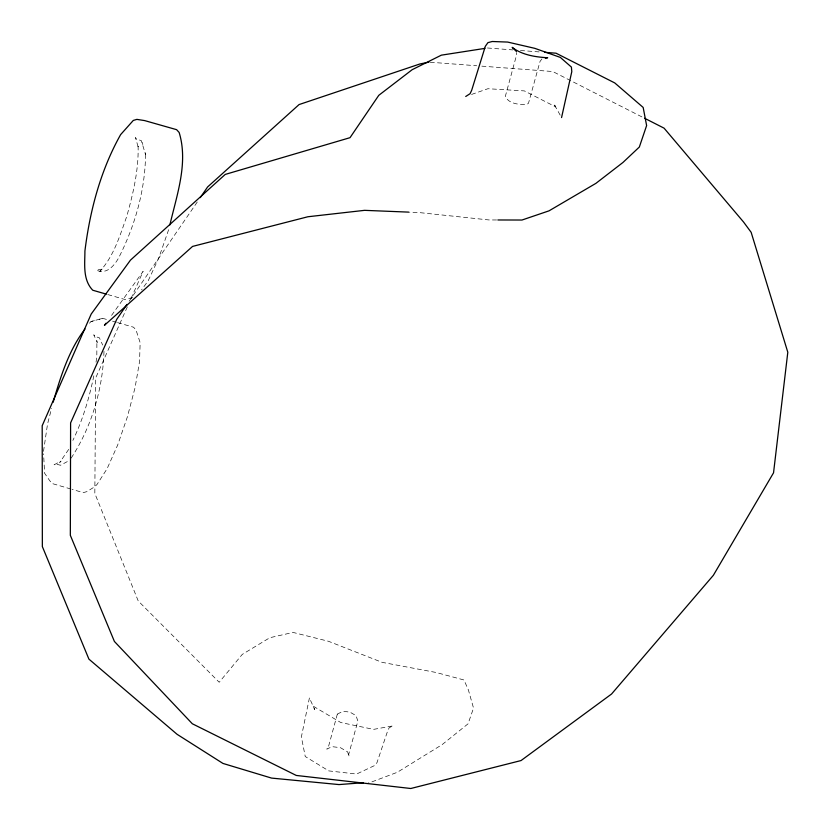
<?xml version="1.0" encoding="UTF-8"?>
<svg xmlns="http://www.w3.org/2000/svg" width="830" height="830" viewBox="0 0 830 830"><rect width="100%" height="100%" fill="white"/><g stroke="black" fill="none" stroke-linecap="round" stroke-linejoin="round"><path stroke-width="0.62" stroke-dasharray="4.15 3.11" d="M103.989 351.329C102.847 389.166 91.435 427.803 70.322 459.343M145.541 154.442C145.219 190.298 134.927 225.833 118.752 257.694C114.384 265.642 106.489 275 96.342 270.134L102.858 269.013L99.818 271.4C113.886 256.034 119.935 235.585 126.762 216.36C133.142 193.535 138.724 170.16 138.102 146.298L138.486 148.176L135.466 137.51L136.452 139.118L141.287 140.612L145.541 154.442L145.084 152.751M43.502 451.364L47.538 424.057L51.605 408.298M93.832 375.845C89.235 397.995 82.782 419.99 72.874 440.398M96.021 362.139L96.82 357.159L96.892 340.642L97.245 342.551L93.79 334.791L94.734 336.368L99.403 337.82L102.671 345.031M168.625 229.734L158.717 258.161L148.217 280.706L141.525 289.94M127.322 306.872L95.689 377.94L94.828 493.435L138.237 600.972L219.203 682.26L242.267 654.393L269.843 637.71L293.063 632.429L328.452 641.268L382.049 662.33L436.02 672.466L463.97 679.978L468.39 689.938L473.536 708.094L468.037 723.833L442.203 744.572L397.28 772.305L371.228 782.119L368.645 782.317M131.005 298.572L143.134 271.327L110.421 316.998M68.683 449.404L59.677 462.549L61.067 461.096L54.075 464.81L55.755 463.991L60.507 465.257L67.272 461.615M129.158 301.228L198.806 199.771M541.917 58.909L540.05 61.41L528.492 103.242L526.926 104.445C519.456 104.746 508.79 104.072 505.325 96.394L516.696 54.562L516.499 52.487M89.516 323.202L90.999 321.552L102.713 318.326L106.406 319.394M471.565 94.444L487.916 88.727L524.301 90.895L555.789 106.925L553.838 103.802L561.557 117.57M90.999 321.552L94.454 320.598M99.133 319.311L102.713 318.326M132.79 297.514L124.874 299.474L107.578 294.494M496.589 219.971L488.974 219.95L418.683 212.522L408.37 212.107M487.459 47.984L512.857 49.914M520.472 50.495L542.063 52.134M430.251 62.229L476.679 65.757M481.846 66.151L552.78 71.536L643.416 117.663M112.579 321.169L116.283 322.237M117.518 322.59L133.547 327.217L136.006 329.946L140.156 342.666L139.533 361.766L135.051 387.693L127.415 416.774L117.653 445.077L107.091 468.722L97.172 484.264L94.994 486.577L86.87 491.63L83.27 492.626L72.106 489.368M70.861 489.005L52.259 483.568L49.8 480.798L44.613 473.256L43.585 453.854M142.283 142.594L142.822 144.576M309.403 697.978L301.373 736.957L305.253 756.535L328.805 770.904L356.599 774.037L374.683 765.499L376.945 762.739L387.89 730.265L389.291 727.609L393.15 725.856L373.583 729.373L340.788 722.536L312.993 706.04L314.715 709.577L309.403 697.978M337.333 714.122L328.317 747.27L326.792 749.148L332.052 746.647L340.435 747.685L347.656 751.918L349.067 756.753L348.725 754.231L357.875 721.083L356.008 715.605L349.98 712.15L342.998 711.248L337.333 714.122"/><path stroke-width="1.25" d="M561.557 117.57L571.797 71.639L571.393 67.064L560.343 57.415L534.831 48.348L507.67 42.071L492.242 41.5L487.936 42.641L485.322 46.314L471.72 90.159L470.091 93.676L465.723 96.488M53.162 402.239C60.549 376.789 68.714 350.343 84.982 329.043M169.901 224.868C176.78 195.05 188.472 162.981 179.145 132.458L176.603 129.667L144.669 120.599L136.888 119.375L133.298 120.433L120.63 134.616C100.596 170.306 89.92 210.571 84.919 251.002C84.888 264.22 82.627 279.72 92.753 290.23L106.344 294.142M126.959 304.434L116.698 319.384L70.602 422.895L70.332 535.319L114.405 641.455L192.332 723.77L296.279 775.448L410.788 788.5L521.043 760.56L611.565 694.015L713.354 575.315L773.539 472.82L787.805 352.252L751.15 232.317L743.524 221.984L664.073 128.162L644.568 118.244M200.279 197.633L207.604 186.958L299.07 104.57L419.856 63.993L428.965 62.126M105.95 323.244L104.456 325.319L192.56 246.417L307.899 216.755L364.577 210.343L408.37 212.107M545.383 58.204L547.696 57.737C535.558 57.094 521.873 54.946 512.183 47.352L516.395 51.45M484.896 48.389L441.342 55.164L412.199 69.678L378.791 95.315L350.021 137.676L225.231 174.425L130.486 260.112L91.207 314.031L42.195 425.717L42.351 546.597L88.914 659.124L177.101 734.322L222.959 763.434L271.566 778.094L338.993 784.578L363.488 782.711M497.855 219.971L521.966 220.033L549.035 210.841L595.919 183.347L622.936 162.483L639.339 147.035L646.622 125.558L643.167 107.444L614.75 82.927L556.027 53.193L544.605 52.332"/></g></svg>
